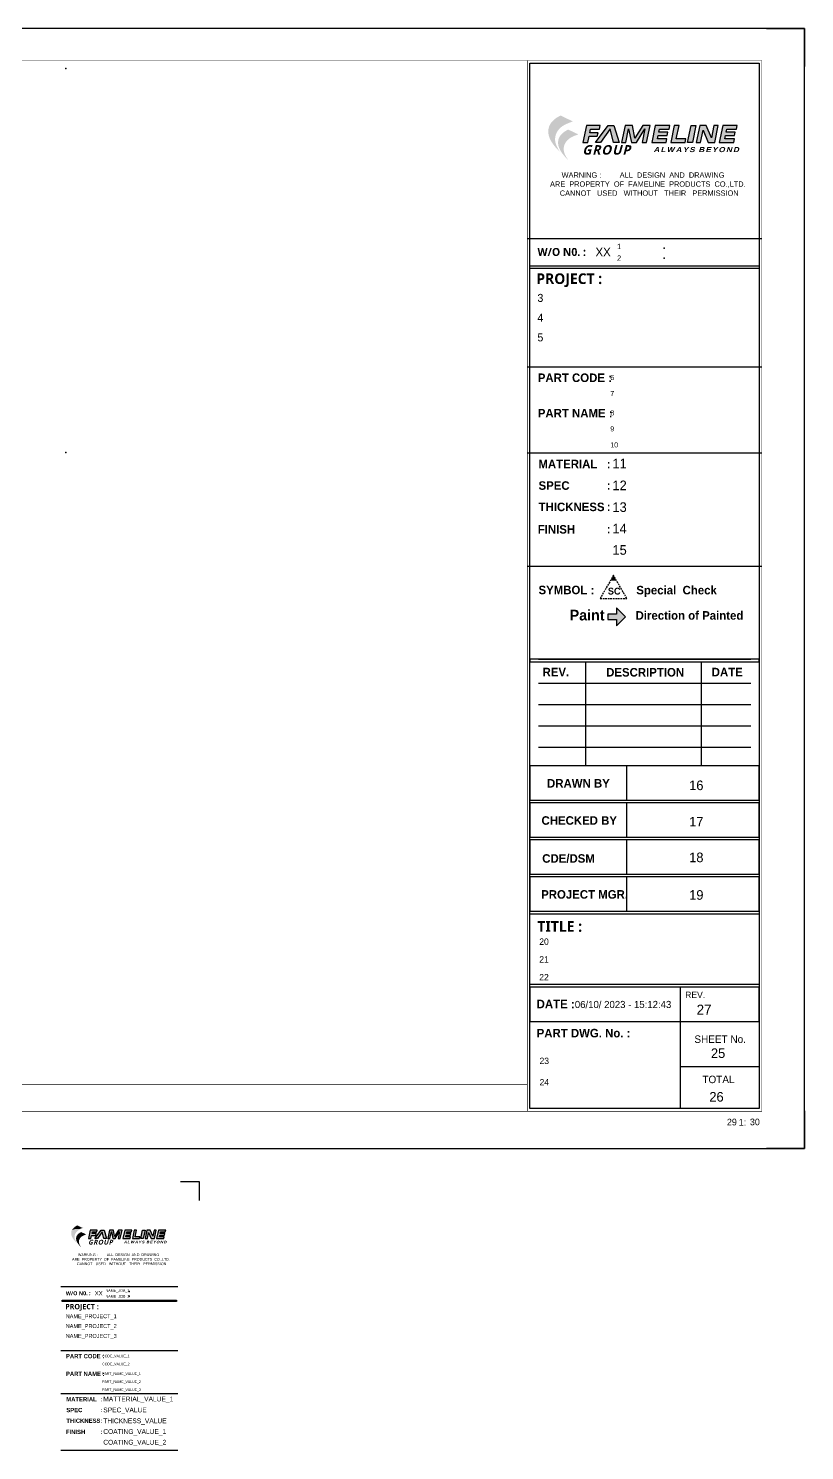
# Model space of a CAD drawing. Header units: millimetres. Extents: x -244126 to 368105, y -173968 to 259060.
# Drawn here: x 1212 to 1503, y 884 to 1417 of the extents above; entities that cross this region are included whole.
import ezdxf
from ezdxf.enums import TextEntityAlignment as Align

# ---------------------------------------------------------------- set-up
doc = ezdxf.new("R2010")
doc.units = ezdxf.units.MM
doc.header["$MEASUREMENT"] = 0
doc.linetypes.add('005_GG_TA_LINE', pattern=[13.75, 5, -1.25, 1.25, -1.25, 5])
doc.linetypes.add('HIDDEN', pattern=[9.525, 6.35, -3.175])
for name, color, linetype in [('000 - D I M 0.25', 6, 'Continuous'), ('000 - H A T C H', 8, 'Continuous'), ('000 - L I N E 0.1', 1, 'Continuous'), ('000 - T E X T', 4, 'Continuous'), ('000 - TITLEBLOCK', 4, 'Continuous'), ('FL-Support ii', 5, 'Continuous'), ('T E X T', 4, 'Continuous')]:
    doc.layers.add(name, color=color, linetype=linetype)
doc.styles.add('BROWALLIA', font='BrowalliaUPC.ttf')
doc.styles.add('century gothic111111', font='CordiaUPC.ttf')
doc.styles.add('Cetury Gothic', font='GOTHIC.TTF')
doc.styles.add('MtXpl_Century_Gothic', font='GOTHICB.TTF')
doc.styles.add('MtXpl_Malgun_Gothic', font='malgunbd.ttf')
doc.styles.add('TA', font='Cordia New.ttf', dxfattribs={"height": 4.5})

# ---------------------------------------------------------------- blocks, each defined once
blk = doc.blocks.new('A$Cfd196da9')
at = {"color": 0, "linetype": 'ByBlock', "const_width": 0.1}
blk.add_lwpolyline([(-143.5, -98), (96.5, -98), (96.5, 99), (-143.5, 99)], close=True, dxfattribs=at)
blk = doc.blocks.new('NEW LOGO FAMELINE')
h = blk.add_hatch(color=3)
h.dxf.hatch_style = 1
h.set_gradient(color1=(51, 51, 51), color2=(132, 132, 132), tint=1, name='INVHEMISPHERICAL')
edge = h.paths.add_edge_path()
edge.add_spline(control_points=[(167, -151.3), (166.2, -150.2), (164.6, -148), (161.9, -143.2), (159.3, -137.4), (158.4, -130.6), (159.4, -124.4), (161.9, -118.6), (166.8, -112.3), (175.3, -106.8), (182.7, -104.2), (186.7, -102.7)], knot_values=[0, 0, 0, 0, 3.999368, 8.221458, 16.423435, 22.935826, 28.683381, 35.030362, 41.70231, 52.106571, 65.045306, 65.045306, 65.045306, 65.045306], degree=3, periodic=0)
edge.add_line((186.7, -102.7), (167.5, -93.5))
edge.add_spline(control_points=[(167.5, -93.5), (165.3, -94.5), (160.7, -96.8), (154.8, -101.7), (150.3, -107.6), (148, -114.3), (147.8, -121.1), (149.6, -128.8), (153.3, -135.6), (157.9, -141.6), (162.1, -146.7), (165.3, -149.7), (167, -151.3)], knot_values=[0, 0, 0, 0, 7.114643, 15.455222, 22.761373, 29.246418, 36.248595, 42.954952, 52.716962, 59.173886, 65.493194, 72.469008, 72.469008, 72.469008, 72.469008], degree=3, periodic=0)
edge = h.paths.add_edge_path(flags=16)
edge.add_spline(control_points=[(174.4, -106.3), (174.1, -106.2), (172.5, -105.6), (168.6, -105.4), (162.7, -105.8), (156.2, -106.9), (152.6, -109.1), (151, -110.1)], knot_values=[0, 0, 0, 0, 1.056476, 5.025479, 11.599149, 18.811417, 24.352285, 24.352285, 24.352285, 24.352285], degree=3, periodic=0)
edge.add_spline(control_points=[(151, -110.1), (151.1, -109.8), (151.2, -109.5), (151.8, -108.3), (152.4, -107.3), (153.9, -105.1), (154.9, -104), (157.1, -101.7), (158.4, -100.5), (160.4, -99), (161.1, -98.5), (162.6, -97.6), (163.3, -97.1), (164.9, -96.2), (165.8, -95.8), (167, -95.2), (167.2, -95.1), (167.5, -95)], knot_values=[0.636744, 0.636744, 0.636744, 0.636744, 1.528083, 1.528083, 5.150301, 5.150301, 9.845601, 9.845601, 15.15015, 15.15015, 17.802424, 17.802424, 20.454698, 20.454698, 23.491903, 23.491903, 24.373762, 24.373762, 24.373762, 24.373762], degree=3, periodic=0)
edge.add_line((167.5, -95), (183.3, -102.6))
edge.add_spline(control_points=[(183.3, -102.6), (182.4, -102.9), (181.5, -103.2), (178.6, -104.4), (176.5, -105.2), (174.4, -106.3)], knot_values=[3.151221, 3.151221, 3.151221, 3.151221, 5.963358, 5.963358, 12.618488, 12.618488, 12.618488, 12.618488], degree=3, periodic=0)
h = blk.add_hatch(color=253)
h.dxf.hatch_style = 1
edge = h.paths.add_edge_path()
edge.add_spline(control_points=[(167.5, -95), (167.2, -95.1), (167, -95.2), (165.8, -95.8), (164.9, -96.2), (163.3, -97.1), (162.6, -97.6), (161.1, -98.5), (160.4, -99), (158.4, -100.5), (157.1, -101.7), (154.9, -104), (153.9, -105.1), (152.4, -107.3), (151.8, -108.3), (151.2, -109.5), (151.1, -109.8), (151, -110.1)], knot_values=[0.636744, 0.636744, 0.636744, 0.636744, 1.518603, 1.518603, 4.555808, 4.555808, 7.208082, 7.208082, 9.860357, 9.860357, 15.164905, 15.164905, 19.860205, 19.860205, 23.482423, 23.482423, 24.373762, 24.373762, 24.373762, 24.373762], degree=3, periodic=0)
edge.add_spline(control_points=[(151, -110.1), (152.6, -109.1), (156.2, -106.9), (162.7, -105.8), (168.6, -105.4), (172.5, -105.6), (174.1, -106.2), (174.4, -106.3)], knot_values=[0, 0, 0, 0, 5.540868, 12.753135, 19.326806, 23.295809, 24.352285, 24.352285, 24.352285, 24.352285], degree=3, periodic=0)
edge.add_spline(control_points=[(174.4, -106.3), (176.5, -105.2), (178.6, -104.4), (181.5, -103.2), (182.4, -102.9), (183.3, -102.6)], knot_values=[3.151221, 3.151221, 3.151221, 3.151221, 9.806351, 9.806351, 12.618488, 12.618488, 12.618488, 12.618488], degree=3, periodic=0)
edge.add_line((183.3, -102.6), (167.5, -95))
edge = h.paths.add_edge_path()
edge.add_spline(control_points=[(179.5, -116.8), (179.3, -116.9), (179.1, -117), (178.1, -117.4), (177.4, -117.8), (176, -118.5), (175.4, -118.9), (174.3, -119.6), (173.7, -120), (172, -121.3), (171, -122.3), (169.1, -124.2), (168.3, -125.1), (167.1, -126.9), (166.6, -127.7), (166.1, -128.8), (166, -129), (165.9, -129.2)], knot_values=[0.636744, 0.636744, 0.636744, 0.636744, 1.518603, 1.518603, 4.555808, 4.555808, 7.208082, 7.208082, 9.860357, 9.860357, 15.164905, 15.164905, 19.860205, 19.860205, 23.482423, 23.482423, 24.373762, 24.373762, 24.373762, 24.373762], degree=3, periodic=0)
edge.add_spline(control_points=[(165.9, -129.2), (166.3, -129), (166.6, -128.7), (167, -128.5)], knot_values=[0, 0, 0, 0, 1.522018, 1.522018, 1.522018, 1.522018], degree=3, periodic=0)
edge.add_spline(control_points=[(167, -128.5), (167.7, -128.1), (168.5, -127.7), (169.2, -127.3)], knot_values=[1.522018, 1.522018, 1.522018, 1.522018, 4.566053, 4.566053, 4.566053, 4.566053], degree=3, periodic=0)
edge.add_spline(control_points=[(169.2, -127.3), (169.5, -127.2), (170.2, -126.9), (171, -126.6), (171.6, -126.5)], knot_values=[4.566053, 4.566053, 4.566053, 4.566053, 5.540868, 7.610089, 7.610089, 7.610089, 7.610089], degree=3, periodic=0)
edge.add_spline(control_points=[(171.6, -126.5), (172.4, -126.3), (173.2, -126.1), (174, -126)], knot_values=[7.610089, 7.610089, 7.610089, 7.610089, 10.654125, 10.654125, 10.654125, 10.654125], degree=3, periodic=0)
edge.add_spline(control_points=[(174, -126), (174.6, -125.9), (175.8, -125.7), (177.1, -125.6), (177.8, -125.5)], knot_values=[10.654125, 10.654125, 10.654125, 10.654125, 12.753135, 15.220178, 15.220178, 15.220178, 15.220178], degree=3, periodic=0)
edge.add_spline(control_points=[(177.8, -125.5), (178.9, -125.5), (180.1, -125.4), (181.4, -125.4), (181.5, -125.4)], knot_values=[15.220178, 15.220178, 15.220178, 15.220178, 19.326806, 19.786231, 19.786231, 19.786231, 19.786231], degree=3, periodic=0)
edge.add_spline(control_points=[(181.5, -125.4), (182.1, -125.5), (182.8, -125.5), (183.4, -125.6)], knot_values=[19.786231, 19.786231, 19.786231, 19.786231, 22.069258, 22.069258, 22.069258, 22.069258], degree=3, periodic=0)
edge.add_spline(control_points=[(183.4, -125.6), (183.7, -125.6), (184.1, -125.7), (184.5, -125.8), (184.6, -125.9)], knot_values=[22.069258, 22.069258, 22.069258, 22.069258, 23.295809, 23.591276, 23.591276, 23.591276, 23.591276], degree=3, periodic=0)
edge.add_spline(control_points=[(184.6, -125.9), (184.8, -125.9), (185, -126), (185.2, -126.1)], knot_values=[23.591276, 23.591276, 23.591276, 23.591276, 24.352285, 24.352285, 24.352285, 24.352285], degree=3, periodic=0)
edge.add_spline(control_points=[(185.2, -126.1), (186.9, -125.2), (188.6, -124.5), (191, -123.5), (191.8, -123.3), (192.5, -123)], knot_values=[3.151221, 3.151221, 3.151221, 3.151221, 9.806351, 9.806351, 12.618488, 12.618488, 12.618488, 12.618488], degree=3, periodic=0)
edge.add_line((192.5, -123), (179.5, -116.8))
h = blk.add_hatch(color=3)
h.dxf.hatch_style = 1
h.set_gradient(color1=(51, 51, 51), color2=(132, 132, 132), tint=1, name='INVHEMISPHERICAL')
edge = h.paths.add_edge_path()
edge.add_spline(control_points=[(179.1, -163.1), (178.5, -162.2), (177.2, -160.4), (174.9, -156.5), (172.8, -151.7), (172, -146), (172.8, -140.9), (174.9, -136.2), (178.9, -131), (185.9, -126.5), (192, -124.3), (195.3, -123.1)], knot_values=[0, 0, 0, 0, 3.28902, 6.761203, 13.506384, 18.862075, 23.588778, 28.808439, 34.295348, 42.851654, 53.492273, 53.492273, 53.492273, 53.492273], degree=3, periodic=0)
edge.add_line((195.3, -123.1), (179.5, -115.6))
edge.add_spline(control_points=[(179.5, -115.6), (177.7, -116.4), (173.9, -118.3), (169.1, -122.3), (165.3, -127.2), (163.4, -132.7), (163.3, -138.3), (164.8, -144.6), (167.9, -150.2), (171.6, -155.1), (175.1, -159.3), (177.7, -161.8), (179.1, -163.1)], knot_values=[0, 0, 0, 0, 5.850974, 12.71014, 18.718608, 24.051811, 29.810295, 35.325501, 43.35363, 48.663707, 53.86061, 59.597414, 59.597414, 59.597414, 59.597414], degree=3, periodic=0)
edge = h.paths.add_edge_path(flags=16)
edge.add_spline(control_points=[(171.6, -126.5), (171, -126.6), (170.2, -126.9), (169.5, -127.2), (169.2, -127.3)], knot_values=[4.566053, 4.566053, 4.566053, 4.566053, 6.635274, 7.610089, 7.610089, 7.610089, 7.610089], degree=3, periodic=0)
edge.add_spline(control_points=[(169.2, -127.3), (168.5, -127.7), (167.7, -128.1), (167, -128.5)], knot_values=[1.522018, 1.522018, 1.522018, 1.522018, 4.566053, 4.566053, 4.566053, 4.566053], degree=3, periodic=0)
edge.add_spline(control_points=[(167, -128.5), (166.6, -128.7), (166.3, -129), (165.9, -129.2)], knot_values=[0, 0, 0, 0, 1.522018, 1.522018, 1.522018, 1.522018], degree=3, periodic=0)
edge.add_spline(control_points=[(165.9, -129.2), (166, -129), (166.1, -128.8), (166.6, -127.7), (167.1, -126.9), (168.3, -125.1), (169.1, -124.2), (171, -122.3), (172, -121.3), (173.7, -120), (174.3, -119.6), (175.4, -118.9), (176, -118.5), (177.4, -117.8), (178.1, -117.4), (179.1, -117), (179.3, -116.9), (179.5, -116.8)], knot_values=[0.636744, 0.636744, 0.636744, 0.636744, 1.528083, 1.528083, 5.150301, 5.150301, 9.845601, 9.845601, 15.15015, 15.15015, 17.802424, 17.802424, 20.454698, 20.454698, 23.491903, 23.491903, 24.373762, 24.373762, 24.373762, 24.373762], degree=3, periodic=0)
edge.add_line((179.5, -116.8), (192.5, -123))
edge.add_spline(control_points=[(192.5, -123), (191.8, -123.3), (191, -123.5), (188.6, -124.5), (186.9, -125.2), (185.2, -126.1)], knot_values=[3.151221, 3.151221, 3.151221, 3.151221, 5.963358, 5.963358, 12.618488, 12.618488, 12.618488, 12.618488], degree=3, periodic=0)
edge.add_spline(control_points=[(185.2, -126.1), (185, -126), (184.8, -125.9), (184.6, -125.9)], knot_values=[23.591276, 23.591276, 23.591276, 23.591276, 24.352285, 24.352285, 24.352285, 24.352285], degree=3, periodic=0)
edge.add_spline(control_points=[(184.6, -125.9), (184.5, -125.8), (184.1, -125.7), (183.7, -125.6), (183.4, -125.6)], knot_values=[22.069258, 22.069258, 22.069258, 22.069258, 22.364725, 23.591276, 23.591276, 23.591276, 23.591276], degree=3, periodic=0)
edge.add_spline(control_points=[(183.4, -125.6), (182.8, -125.5), (182.1, -125.5), (181.5, -125.4)], knot_values=[19.786231, 19.786231, 19.786231, 19.786231, 22.069258, 22.069258, 22.069258, 22.069258], degree=3, periodic=0)
edge.add_spline(control_points=[(181.5, -125.4), (181.4, -125.4), (180.1, -125.4), (178.9, -125.5), (177.8, -125.5)], knot_values=[15.220178, 15.220178, 15.220178, 15.220178, 15.679604, 19.786231, 19.786231, 19.786231, 19.786231], degree=3, periodic=0)
edge.add_spline(control_points=[(177.8, -125.5), (177.1, -125.6), (175.8, -125.7), (174.6, -125.9), (174, -126)], knot_values=[10.654125, 10.654125, 10.654125, 10.654125, 13.121167, 15.220178, 15.220178, 15.220178, 15.220178], degree=3, periodic=0)
edge.add_spline(control_points=[(174, -126), (173.2, -126.1), (172.4, -126.3), (171.6, -126.5)], knot_values=[7.610089, 7.610089, 7.610089, 7.610089, 10.654125, 10.654125, 10.654125, 10.654125], degree=3, periodic=0)
blk = doc.blocks.new('*U1670')
h = blk.add_hatch(color=3)
h.dxf.hatch_style = 1
h.paths.add_polyline_path([(510.88, 377.25), (512.73, 377.25), (513.23, 379.59), (516.26, 379.59), (516.54, 380.9), (513.5, 380.9), (513.78, 382.22), (517.05, 382.22), (517.34, 383.55), (512.22, 383.55)])
h.paths.add_polyline_path([(515.64, 377.25), (517.5, 377.25), (521.06, 382.34), (522.38, 377.25), (524.44, 377.25), (522.5, 383.55), (520.35, 383.55)])
h.paths.add_polyline_path([(528.02, 382.4), (529.06, 377.25), (530.93, 377.25), (534.14, 382.39), (533.05, 377.25), (534.73, 377.25), (536.07, 383.55), (533.35, 383.55), (530.4, 378.85), (529.51, 383.55), (526.71, 383.55), (525.37, 377.25), (526.93, 377.25)])
h.paths.add_polyline_path([(536.68, 377.25), (542.13, 377.25), (542.41, 378.58), (538.81, 378.58), (539.07, 379.83), (542.46, 379.83), (542.73, 381.07), (539.34, 381.07), (539.58, 382.22), (543.19, 382.22), (543.47, 383.55), (538.02, 383.55)])
h.paths.add_polyline_path([(543.82, 377.25), (549.18, 377.25), (549.46, 378.58), (545.9, 378.58), (546.95, 383.55), (545.16, 383.55)])
h.paths.add_polyline_path([(550.13, 377.25), (551.92, 377.25), (553.26, 383.55), (551.47, 383.55)])
h.paths.add_polyline_path([(553.37, 377.25), (555.01, 377.25), (555.97, 381.8), (557.88, 377.25), (560.29, 377.25), (561.63, 383.55), (560.03, 383.55), (559.05, 378.94), (557.1, 383.55), (554.71, 383.55)])
h.paths.add_polyline_path([(561.98, 377.25), (567.43, 377.25), (567.71, 378.58), (564.11, 378.58), (564.37, 379.83), (567.76, 379.83), (568.03, 381.07), (564.64, 381.07), (564.88, 382.22), (568.48, 382.22), (568.77, 383.55), (563.32, 383.55)])
h = blk.add_hatch(color=150)
h.dxf.hatch_style = 1
h.paths.add_polyline_path([(522.34, 214.96), (521.18, 212.96), (523.49, 212.96)])
at = {"layer": 'FL-Support ii'}
blk.add_hatch(color=1, dxfattribs=at).paths.add_polyline_path([(523.53, 200.43), (523.53, 202.76), (526.87, 199.42), (523.53, 196.08), (523.53, 198.41), (520.19, 198.41), (520.19, 200.43)])
at = {"color": 3, "linetype": 'Continuous'}
for p, q in [((490, 341.3), (578, 341.3)), ((490, 293.14), (578, 293.14)), ((578, 260.72), (490, 260.72)), ((578, 260.72), (490, 260.72)), ((578, 218.23), (490, 218.23)), ((511.81, 182.47), (511.81, 143.47)), ((555.19, 182.47), (555.19, 143.47)), ((494.21, 174.47), (573.79, 174.47)), ((527.24, 143.47), (527.24, 130.61)), ((527.24, 129.61), (527.24, 116.75)), ((527.24, 115.75), (527.24, 102.89)), ((527.24, 101.89), (527.24, 89.03)), ((547.4, 60.57), (547.4, 47.72)), ((547.4, 47.72), (547.4, 15)), ((547.4, 30.86), (577, 30.86))]:
    blk.add_line(p, q, dxfattribs=at)
at = {"color": 8, "linetype": 'Continuous'}
for p, q in [((494.21, 183.47), (573.79, 183.47)), ((494.21, 166.47), (573.79, 166.47)), ((494.21, 158.47), (573.79, 158.47)), ((494.21, 150.47), (573.79, 150.47))]:
    blk.add_line(p, q, dxfattribs=at)
at = {"color": 3}
for points in [[(517.34, 383.55), (512.22, 383.55), (510.88, 377.25), (512.73, 377.25), (513.23, 379.59), (516.26, 379.59), (516.54, 380.9), (513.5, 380.9), (513.78, 382.22), (517.05, 382.22), (517.34, 383.55)], [(515.64, 377.25), (520.35, 383.55), (522.5, 383.55), (524.44, 377.25), (522.38, 377.25), (521.06, 382.34), (517.5, 377.25), (515.64, 377.25)], [(525.37, 377.25), (526.93, 377.25), (528.02, 382.4), (529.06, 377.25), (530.93, 377.25), (534.14, 382.39), (533.05, 377.25), (534.73, 377.25), (536.07, 383.55), (533.35, 383.55), (530.4, 378.85), (529.51, 383.55), (526.71, 383.55), (525.37, 377.25)], [(546.95, 383.55), (545.16, 383.55), (543.82, 377.25), (549.18, 377.25), (549.46, 378.58), (545.9, 378.58), (546.95, 383.55)], [(551.47, 383.55), (553.26, 383.55), (551.92, 377.25), (550.13, 377.25), (551.47, 383.55)], [(553.37, 377.25), (555.01, 377.25), (555.97, 381.8), (557.88, 377.25), (560.29, 377.25), (561.63, 383.55), (560.03, 383.55), (559.05, 378.94), (557.1, 383.55), (554.71, 383.55), (553.37, 377.25)]]:
    blk.add_lwpolyline(points, dxfattribs=at)
for points in [[(539.58, 382.22), (543.19, 382.22), (543.47, 383.55), (538.02, 383.55), (536.68, 377.25), (542.13, 377.25), (542.41, 378.58), (538.81, 378.58), (539.07, 379.83), (542.46, 379.83), (542.73, 381.07), (539.34, 381.07)], [(564.88, 382.22), (568.48, 382.22), (568.77, 383.55), (563.32, 383.55), (561.98, 377.25), (567.43, 377.25), (567.71, 378.58), (564.11, 378.58), (564.37, 379.83), (567.76, 379.83), (568.03, 381.07), (564.64, 381.07)]]:
    blk.add_lwpolyline(points, close=True, dxfattribs=at)
at = {"color": 3, "linetype": 'Continuous'}
for points in [[(577, 330.96), (577, 329.96), (491, 329.96), (491, 330.96)], [(577, 182.47), (577, 183.47), (491, 183.47), (491, 182.47)], [(577, 130.61), (577, 143.47), (491, 143.47), (491, 130.61)], [(577, 116.75), (577, 129.61), (491, 129.61), (491, 116.75)], [(577, 102.89), (577, 115.75), (491, 115.75), (491, 102.89)], [(577, 89.03), (577, 101.89), (491, 101.89), (491, 89.03)], [(577, 88.03), (577, 61.57), (491, 61.57), (491, 88.03)], [(577, 47.72), (577, 60.57), (491, 60.57), (491, 47.72)], [(577, 47.72), (577, 15), (491, 15), (491, 47.72)]]:
    blk.add_lwpolyline(points, close=True, dxfattribs=at)
at = {"color": 150, "linetype": 'HIDDEN', "ltscale": 0.1}
blk.add_lwpolyline([(517.34, 206.3), (527.34, 206.3), (522.34, 214.96), (517.34, 206.3)], dxfattribs=at)
for p in [(317, 405), (541.3, 337.59), (541.3, 333.89), (317, 261)]:
    blk.add_point(p)
at = {"linetype": '005_GG_TA_LINE'}
for p in [(50, 237), (50, 60)]:
    blk.add_point(p, dxfattribs=at)
at = {"layer": '000 - L I N E 0.1', "color": 21, "linetype": 'Continuous'}
for points in [[(14.24, 420), (0, 420), (0, 405.76)], [(579.76, 420), (594, 420), (594, 405.76)], [(0, 14.24), (0, 0), (14.24, 0)], [(594, 14.24), (594, 0), (579.76, 0)]]:
    blk.add_lwpolyline(points, dxfattribs=at)
at = {"layer": '000 - T E X T', "color": 3}
for p, q in [((52.3, 24), (52.3, 14)), ((162.37, 14), (162.37, 24)), ((272.45, 14), (272.45, 24))]:
    blk.add_line(p, q, dxfattribs=at)
at = {"layer": '000 - T E X T', "color": 3, "const_width": 0.2}
blk.add_lwpolyline([(578, 14), (490, 14), (490, 408), (578, 408)], close=True, dxfattribs=at)
at = {"layer": '000 - T E X T', "color": 3}
blk.add_lwpolyline([(577, 15), (491, 15), (491, 407), (577, 407)], close=True, dxfattribs=at)
at = {"layer": '000 - T E X T', "color": 3, "const_width": 0.2}
blk.add_lwpolyline([(10, 24), (490, 24)], dxfattribs=at)
at = {"layer": '000 - TITLEBLOCK', "color": 250}
blk.add_lwpolyline([(0, 0), (594, 0), (594, 420), (0, 420)], close=True, dxfattribs=at)
at = {"layer": 'FL-Support ii', "color": 5}
blk.add_lwpolyline([(523.53, 196.08), (526.87, 199.42), (523.53, 202.76), (523.53, 200.43), (520.19, 200.43), (520.19, 198.41), (523.53, 198.41)], close=True, dxfattribs=at)
at = {"color": 3, "xscale": 0.2379114290367492, "yscale": 0.2379114290367492, "zscale": 0.2379114290367492}
blk.add_blockref('NEW LOGO FAMELINE', (462.69, 409.57), dxfattribs=at)
at = {"layer": '000 - T E X T', "color": 3, "xscale": 2, "yscale": 2, "zscale": 2}
blk.add_blockref('A$Cfd196da9', (297, 210), dxfattribs=at)
at = {"color": 4, "style": 'Cetury Gothic'}
blk.add_text(' 1:', height=2.502, dxfattribs=at).set_placement((568.4, 8.64))
at = {"color": 2, "attachment_point": 1, "style": 'Cetury Gothic'}
for s, width, insert, char_height in [('{\\f@Meiryo UI|b1|i1|c0|p34;\\T1.1;GROUP}', 22.5192, (510.65, 376.25), 3.5687), ('{\\fArial Black|b0|i1|c0|p34;\\T1.2;ALWAYS BEYOND}', 36.507, (537.36, 375.53), 1.9033)]:
    blk.add_mtext_dynamic_manual_height_columns(s, width=width, gutter_width=5.95, heights=[0], dxfattribs=dict(at, insert=insert, char_height=char_height))
at = {"color": 4, "insert": (19.12, 21.28), "char_height": 4, "width": 228.247, "attachment_point": 1, "style": 'BROWALLIA'}
blk.add_mtext('{\\fCentury Gothic|b0|i0|c0|p34;REMARK}', dxfattribs=at)
at = {"color": 4, "style": 'TA'}
blk.add_attdef('PAPER_SIZE', text='', height=2.5, dxfattribs=at).set_placement((568.6, 9.97), align=Align.MIDDLE_RIGHT)
blk.add_attdef('SCALE_SIZE', text='', height=2.5, dxfattribs=at).set_placement((573.51, 10.03), align=Align.MIDDLE_LEFT)
at = {"layer": '000 - D I M 0.25', "color": 2, "insert": (518.99, 202.05), "char_height": 4, "width": 134.2273, "attachment_point": 3, "style": 'BROWALLIA'}
blk.add_mtext('{\\fBrowalliaUPC|b1|i0|c222|p34;Paint}', dxfattribs=at)
at = {"layer": '000 - H A T C H', "color": 4, "insert": (10.87, 11.4), "char_height": 2.5428, "attachment_point": 1, "style": 'century gothic111111'}
blk.add_mtext('FM-B2-DE-06/Rev.0/10-06-56', dxfattribs=at)
at = {"layer": '000 - T E X T', "linetype": '005_GG_TA_LINE', "insert": (506.85, 55.4), "char_height": 2.6877, "attachment_point": 1, "style": 'Cetury Gothic'}
blk.add_mtext(' 06/10/ 2023 - 15:12:43 ', dxfattribs=at)
at = {"layer": '000 - T E X T', "color": 250, "style": 'TA'}
for tag, height, p in [('SUPERLINK', 2, (17.26, 415.77)), ('NAMEFILE', 2, (17.26, 411.76)), ('SC', 40, (3.36, 375.21))]:
    blk.add_attdef(tag, text='', height=height, dxfattribs=at).set_placement(p, align=Align.MIDDLE_LEFT)
at = {"layer": '000 - T E X T', "color": 4, "style": 'TA'}
for tag, height, p in [('NAME_JOB_1', 2, (523.67, 338.25)), ('NAME_JOB_2', 2, (523.67, 333.89)), ('NAME_PROJECT_1', 3, (493.81, 318.97)), ('NAME_PROJECT_2', 3, (493.81, 311.57)), ('NAME_PROJECT_3', 3, (493.81, 304.17)), ('CODE_VALUE_1', 1.9, (521.15, 289.12)), ('CODE_VALUE_2', 1.9, (521.15, 283.12)), ('PART_NAME_VALUE_1', 1.9, (521.15, 275.87)), ('PART_NAME_VALUE_2', 1.9, (521.15, 269.87)), ('PART_NAME_VALUE_3', 1.9, (521.15, 263.87)), ('MATTERIAL_VALUE_1', 3.6, (521.96, 256.9)), ('SPEC_VALUE', 3.6, (521.96, 248.68)), ('THICKNESS_VALUE', 3.6, (521.96, 240.53)), ('COATING_VALUE_1', 3.6, (521.96, 232.5)), ('COATING_VALUE_2', 3.6, (521.96, 224.47)), ('NAME_TITLE_1', 2.4, (494.51, 77.62)), ('NAME_TITLE_2', 2.4, (494.51, 70.96)), ('NAME_TITLE_3', 2.4, (494.51, 64.3)), ('DRAWING_NO1', 2.4, (494.61, 32.92)), ('DRAWING_NO2', 2.4, (494.61, 24.91))]:
    blk.add_attdef(tag, text='', height=height, dxfattribs=at).set_placement(p, align=Align.MIDDLE_LEFT)
for tag, p in [('NAME_DAFT', (553.41, 136.22)), ('NAME_CHECKED', (553.41, 122.6)), ('NAME_DESIGNER', (553.41, 109.21)), ('NAME_DESIGN_MGR', (553.41, 95.12))]:
    blk.add_attdef(tag, text='', height=3.6, dxfattribs=at).set_placement(p, align=Align.MIDDLE_CENTER)
for tag, p, height in [('REV', (553.53, 50.25), 3.75), ('NAME_REMARK', (55.29, 17.3), 4)]:
    blk.add_attdef(tag, p, '', height=height, dxfattribs=at)
at = {"layer": '000 - T E X T', "color": 4, "style": 'Cetury Gothic'}
for tag, p in [('SHEET_NO.', (561.58, 34)), ('TOTAL_SHEET_NO.', (560.97, 17.64))]:
    blk.add_attdef(tag, text='', height=3.6, dxfattribs=at).set_placement(p, align=Align.CENTER)
at = {"layer": 'T E X T', "color": 4, "linetype": '005_GG_TA_LINE'}
for s, height, style, p in [('ARE  PROPERTY  OF  FAMELINE  PRODUCTS  CO.,LTD.', 2, 'Cetury Gothic', (498.55, 360.65)), (' WARNING :         ALL  DESIGN  AND  DRAWING', 2, 'Cetury Gothic', (502.13, 364.03)), (' CANNOT   USED   WITHOUT   THEIR   PERMISSION', 2, 'Cetury Gothic', (501.44, 357.26)), ('W/O N0. :', 3, 'MtXpl_Malgun_Gothic', (493.85, 334.69)), ('XX', 3.2, 'Cetury Gothic', (515.6, 334.57)), ('PROJECT :', 4, 'MtXpl_Malgun_Gothic', (493.42, 324.18)), ('PART CODE :', 3.2, 'MtXpl_Century_Gothic', (493.95, 287.44)), ('PART NAME :', 3.2, 'MtXpl_Century_Gothic', (493.95, 274.15)), ('MATERIAL', 3.2, 'MtXpl_Century_Gothic', (494.19, 255.1)), (':', 3.2, 'MtXpl_Century_Gothic', (519.82, 255.1)), ('SPEC', 3.2, 'MtXpl_Century_Gothic', (494.23, 247.02)), (':', 3.2, 'MtXpl_Century_Gothic', (519.82, 247.1)), ('THICKNESS', 3.2, 'MtXpl_Century_Gothic', (494.27, 239.02)), (':', 3.2, 'MtXpl_Century_Gothic', (519.82, 239.1)), ('FINISH', 3.2, 'MtXpl_Century_Gothic', (493.94, 230.61)), (':', 3.2, 'MtXpl_Century_Gothic', (519.82, 230.69)), ('SYMBOL :', 3.2, 'MtXpl_Century_Gothic', (494.23, 207.87)), ('Special  Check', 3.2, 'MtXpl_Century_Gothic', (530.9, 207.81)), ('Direction of Painted', 3.2, 'MtXpl_Century_Gothic', (530.62, 198.33)), ('REV.', 3.2, 'MtXpl_Century_Gothic', (495.75, 177.09)), ('DESCRIPTION', 3.2, 'MtXpl_Century_Gothic', (519.59, 177.01)), ('DATE', 3.2, 'MtXpl_Century_Gothic', (559.18, 177.09)), ('DRAWN BY', 3.2, 'MtXpl_Century_Gothic', (497.43, 135.38)), ('CHECKED BY', 3.2, 'MtXpl_Century_Gothic', (495.36, 121.44)), ('CDE/DSM', 3.2, 'MtXpl_Century_Gothic', (495.62, 107.2)), ('PROJECT MGR.', 3.2, 'MtXpl_Century_Gothic', (495.21, 93.73)), ('TITLE :', 4, 'MtXpl_Malgun_Gothic', (493.8, 81.32)), ('REV.', 2.4, 'Cetury Gothic', (549.23, 56.46)), ('DATE :', 3.2, 'MtXpl_Century_Gothic', (493.52, 52.64)), ('PART DWG. No. :', 3.2, 'MtXpl_Century_Gothic', (493.53, 41.72)), ('SHEET No.', 2.8, 'Cetury Gothic', (552.68, 39.65)), ('TOTAL', 2.8, 'Cetury Gothic', (555.68, 24.56))]:
    blk.add_text(s, height=height, dxfattribs=dict(at, style=style)).set_placement(p)
at = {"layer": 'T E X T', "color": 150, "insert": (520.24, 210.31), "char_height": 2.56, "attachment_point": 1, "style": 'Cetury Gothic'}
blk.add_mtext('{\\fCentury Gothic|b1|i0|c0|p34;SC}', dxfattribs=at)

msp = doc.modelspace()

# ---------------------------------------------------------------- hatches: boundary and pattern name
h = msp.add_hatch(color=3)
h.dxf.hatch_style = 1
h.paths.add_polyline_path([(1234.60866, 963.23634), (1235.5302, 963.23634), (1235.77906, 964.40688), (1237.29806, 964.40688), (1237.43667, 965.05886), (1235.91767, 965.05886), (1236.05825, 965.72009), (1237.69336, 965.72009), (1237.83513, 966.38693), (1235.27847, 966.38693)])
h.paths.add_polyline_path([(1236.98598, 963.23634), (1237.91574, 963.23634), (1239.69469, 965.78262), (1240.35614, 963.23634), (1241.38538, 963.23634), (1240.41618, 966.38693), (1239.34055, 966.38693)])
h.paths.add_polyline_path([(1243.17694, 965.81361), (1243.69637, 963.23634), (1244.63315, 963.23634), (1246.23594, 965.80577), (1245.68968, 963.23634), (1246.53243, 963.23634), (1247.20224, 966.38693), (1245.83926, 966.38693), (1244.3676, 964.03422), (1243.92047, 966.38693), (1242.52246, 966.38693), (1241.85264, 963.23634), (1242.62901, 963.23634)])
h.paths.add_polyline_path([(1247.50524, 963.23634), (1250.23118, 963.23634), (1250.37295, 963.90318), (1248.57125, 963.90318), (1248.70341, 964.52483), (1250.39843, 964.52483), (1250.53033, 965.14525), (1248.83531, 965.14525), (1248.95753, 965.72009), (1250.75923, 965.72009), (1250.901, 966.38693), (1248.17506, 966.38693)])
h.paths.add_polyline_path([(1251.07824, 963.23634), (1253.755, 963.23634), (1253.89677, 963.90318), (1252.11567, 963.90318), (1252.64372, 966.38693), (1251.74805, 966.38693)])
h.paths.add_polyline_path([(1254.23112, 963.23634), (1255.12419, 963.23634), (1255.79401, 966.38693), (1254.90093, 966.38693)])
h.paths.add_polyline_path([(1255.85213, 963.23634), (1256.66938, 963.23634), (1257.15278, 965.51008), (1258.10755, 963.23634), (1259.3128, 963.23634), (1259.98261, 966.38693), (1259.18069, 966.38693), (1258.69037, 964.08062), (1257.71776, 966.38693), (1256.52195, 966.38693)])
h.paths.add_polyline_path([(1260.1544, 963.23634), (1262.88034, 963.23634), (1263.02211, 963.90318), (1261.22041, 963.90318), (1261.35257, 964.52483), (1263.04759, 964.52483), (1263.17949, 965.14525), (1261.48448, 965.14525), (1261.60669, 965.72009), (1263.40839, 965.72009), (1263.55016, 966.38693), (1260.82422, 966.38693)])

# ---------------------------------------------------------------- linework, layer by layer
at = {"color": 3, "linetype": 'Continuous'}
for p, q in [((1224.16646, 945.25888), (1268.16646, 945.25888)), ((1224.16646, 921.18257), (1268.16646, 921.18257)), ((1268.16646, 904.97297), (1224.16646, 904.97297)), ((1268.16646, 904.97297), (1224.16646, 904.97297)), ((1268.16646, 883.7264), (1224.16646, 883.7264))]:
    msp.add_line(p, q, dxfattribs=at)
at = {"color": 2}
for points in [[(1237.83513, 966.38693), (1235.27847, 966.38693), (1234.60866, 963.23634), (1235.5302, 963.23634), (1235.77906, 964.40688), (1237.29806, 964.40688), (1237.43667, 965.05886), (1235.91767, 965.05886), (1236.05825, 965.72009), (1237.69336, 965.72009), (1237.83513, 966.38693)], [(1236.98598, 963.23634), (1239.34055, 966.38693), (1240.41618, 966.38693), (1241.38538, 963.23634), (1240.35614, 963.23634), (1239.69469, 965.78262), (1237.91574, 963.23634), (1236.98598, 963.23634)], [(1241.85264, 963.23634), (1242.62901, 963.23634), (1243.17694, 965.81361), (1243.69637, 963.23634), (1244.63315, 963.23634), (1246.23594, 965.80577), (1245.68968, 963.23634), (1246.53243, 963.23634), (1247.20224, 966.38693), (1245.83926, 966.38693), (1244.3676, 964.03422), (1243.92047, 966.38693), (1242.52246, 966.38693), (1241.85264, 963.23634)], [(1252.64372, 966.38693), (1251.74805, 966.38693), (1251.07824, 963.23634), (1253.755, 963.23634), (1253.89677, 963.90318), (1252.11567, 963.90318), (1252.64372, 966.38693)], [(1254.90093, 966.38693), (1255.79401, 966.38693), (1255.12419, 963.23634), (1254.23112, 963.23634), (1254.90093, 966.38693)], [(1255.85213, 963.23634), (1256.66938, 963.23634), (1257.15278, 965.51008), (1258.10755, 963.23634), (1259.3128, 963.23634), (1259.98261, 966.38693), (1259.18069, 966.38693), (1258.69037, 964.08062), (1257.71776, 966.38693), (1256.52195, 966.38693), (1255.85213, 963.23634)]]:
    msp.add_lwpolyline(points, dxfattribs=at)
for points in [[(1248.95753, 965.72009), (1250.75923, 965.72009), (1250.901, 966.38693), (1248.17506, 966.38693), (1247.50524, 963.23634), (1250.23118, 963.23634), (1250.37295, 963.90318), (1248.57125, 963.90318), (1248.70341, 964.52483), (1250.39843, 964.52483), (1250.53033, 965.14525), (1248.83531, 965.14525)], [(1261.60669, 965.72009), (1263.40839, 965.72009), (1263.55016, 966.38693), (1260.82422, 966.38693), (1260.1544, 963.23634), (1262.88034, 963.23634), (1263.02211, 963.90318), (1261.22041, 963.90318), (1261.35257, 964.52483), (1263.04759, 964.52483), (1263.17949, 965.14525), (1261.48448, 965.14525)]]:
    msp.add_lwpolyline(points, close=True, dxfattribs=at)
at = {"color": 2, "linetype": 'Continuous'}
msp.add_lwpolyline([(1267.66646, 940.0904), (1267.66646, 939.5904), (1224.66646, 939.5904), (1224.66646, 940.0904)], close=True, dxfattribs=at)
for p in [(1249.81744, 943.40671), (1249.81744, 941.55454)]:
    msp.add_point(p)
at = {"layer": '000 - L I N E 0.1', "color": 21, "linetype": 'Continuous'}
msp.add_lwpolyline([(1269.04675, 984.61117), (1276.16646, 984.61117), (1276.16646, 977.49145)], dxfattribs=at)

# ---------------------------------------------------------------- block references
msp.add_blockref('*U1670', (909.13762, 996.91588)).add_auto_attribs({'NAME_JOB_1': '1', 'NAME_JOB_2': '2', 'NAME_PROJECT_1': '3', 'NAME_PROJECT_2': '4', 'NAME_PROJECT_3': '5', 'CODE_VALUE_1': '6', 'CODE_VALUE_2': '7', 'PART_NAME_VALUE_1': '8', 'PART_NAME_VALUE_2': '9', 'PART_NAME_VALUE_3': '10', 'MATTERIAL_VALUE_1': '11', 'SPEC_VALUE': '12', 'THICKNESS_VALUE': '13', 'COATING_VALUE_1': '14', 'COATING_VALUE_2': '15', 'NAME_DAFT': '16', 'NAME_CHECKED': '17', 'NAME_DESIGNER': '18', 'NAME_DESIGN_MGR': '19', 'NAME_TITLE_1': '20', 'NAME_TITLE_2': '21', 'NAME_TITLE_3': '22', 'DRAWING_NO1': '23', 'DRAWING_NO2': '24', 'SHEET_NO.': '25', 'TOTAL_SHEET_NO.': '26', 'REV': '27', 'NAME_REMARK': '28', 'PAPER_SIZE': '29', 'SCALE_SIZE': '30', 'SC': '31', 'SUPERLINK': '32', 'NAMEFILE': '33'})
at = {"color": 3, "xscale": 0.1189557145183746, "yscale": 0.1189557145183746, "zscale": 0.1189557145183746}
msp.add_blockref('NEW LOGO FAMELINE', (1210.50994, 979.39838), dxfattribs=at)

# ---------------------------------------------------------------- texts
at = {"color": 2, "attachment_point": 1, "style": 'Cetury Gothic'}
for s, width, insert, char_height in [('{\\f@Meiryo UI|b1|i1|c0|p34;\\T1.1;GROUP}', 11.2595993, (1234.48989, 962.73821), 1.7843357), ('{\\fArial Black|b0|i1|c0|p34;\\T1.2;ALWAYS BEYOND}', 18.2534817, (1247.84576, 962.37379), 0.9516457)]:
    msp.add_mtext_dynamic_manual_height_columns(s, width=width, gutter_width=2.97389, heights=[0], dxfattribs=dict(at, insert=insert, char_height=char_height))
at = {"layer": '000 - T E X T', "color": 4, "style": 'TA'}
for tag, height, p in [('NAME_JOB_1', 1, (1240.99897, 943.73619)), ('NAME_JOB_2', 1, (1240.99897, 941.55454)), ('NAME_PROJECT_1', 1.5, (1226.06974, 934.0957)), ('NAME_PROJECT_2', 1.5, (1226.06974, 930.3957)), ('NAME_PROJECT_3', 1.5, (1226.06974, 926.6957)), ('CODE_VALUE_1', 0.95, (1239.74073, 919.17215)), ('CODE_VALUE_2', 0.95, (1239.74073, 916.17215)), ('PART_NAME_VALUE_1', 0.95, (1239.74073, 912.54834)), ('PART_NAME_VALUE_2', 0.95, (1239.74073, 909.54834)), ('PART_NAME_VALUE_3', 0.95, (1239.74073, 906.54834)), ('MATTERIAL_VALUE_1', 1.8, (1240.14489, 903.06291)), ('THICKNESS_VALUE', 1.8, (1240.14489, 894.87539)), ('SPEC_VALUE', 1.8, (1240.14489, 898.95322)), ('COATING_VALUE_1', 1.8, (1240.14489, 890.86127)), ('COATING_VALUE_2', 1.8, (1240.14489, 886.84716))]:
    msp.add_attdef(tag, text='', height=height, dxfattribs=at).set_placement(p, align=Align.MIDDLE_LEFT)
at = {"layer": 'T E X T', "color": 4, "linetype": '005_GG_TA_LINE'}
for s, height, style, p in [('ARE  PROPERTY  OF  FAMELINE  PRODUCTS  CO.,LTD.', 1, 'Cetury Gothic', (1228.44319, 954.93465)), (' WARNING :         ALL  DESIGN  AND  DRAWING', 1, 'Cetury Gothic', (1230.22905, 956.62647)), (' CANNOT   USED   WITHOUT   THEIR   PERMISSION', 1, 'Cetury Gothic', (1229.88439, 953.24283)), ('W/O N0. :', 1.5, 'MtXpl_Malgun_Gothic', (1226.0916, 941.95686)), ('PROJECT :', 2, 'MtXpl_Malgun_Gothic', (1225.87421, 936.70223)), ('XX', 1.6, 'Cetury Gothic', (1236.96756, 941.89603)), ('PART CODE :', 1.6, 'MtXpl_Century_Gothic', (1226.14304, 918.32916)), ('PART NAME :', 1.6, 'MtXpl_Century_Gothic', (1226.14304, 911.68612)), ('MATERIAL', 1.6, 'MtXpl_Century_Gothic', (1226.26377, 902.1598)), (':', 1.6, 'MtXpl_Century_Gothic', (1239.07626, 902.1598)), ('SPEC', 1.6, 'MtXpl_Century_Gothic', (1226.28009, 898.11956)), (':', 1.6, 'MtXpl_Century_Gothic', (1239.07626, 898.1598)), ('FINISH', 1.6, 'MtXpl_Century_Gothic', (1226.1376, 889.91702)), ('THICKNESS', 1.6, 'MtXpl_Century_Gothic', (1226.29967, 894.11956)), (':', 1.6, 'MtXpl_Century_Gothic', (1239.07626, 894.1598)), (':', 1.6, 'MtXpl_Century_Gothic', (1239.07626, 889.95727))]:
    msp.add_text(s, height=height, dxfattribs=dict(at, style=style)).set_placement(p)

doc.saveas('drawing.dxf')
